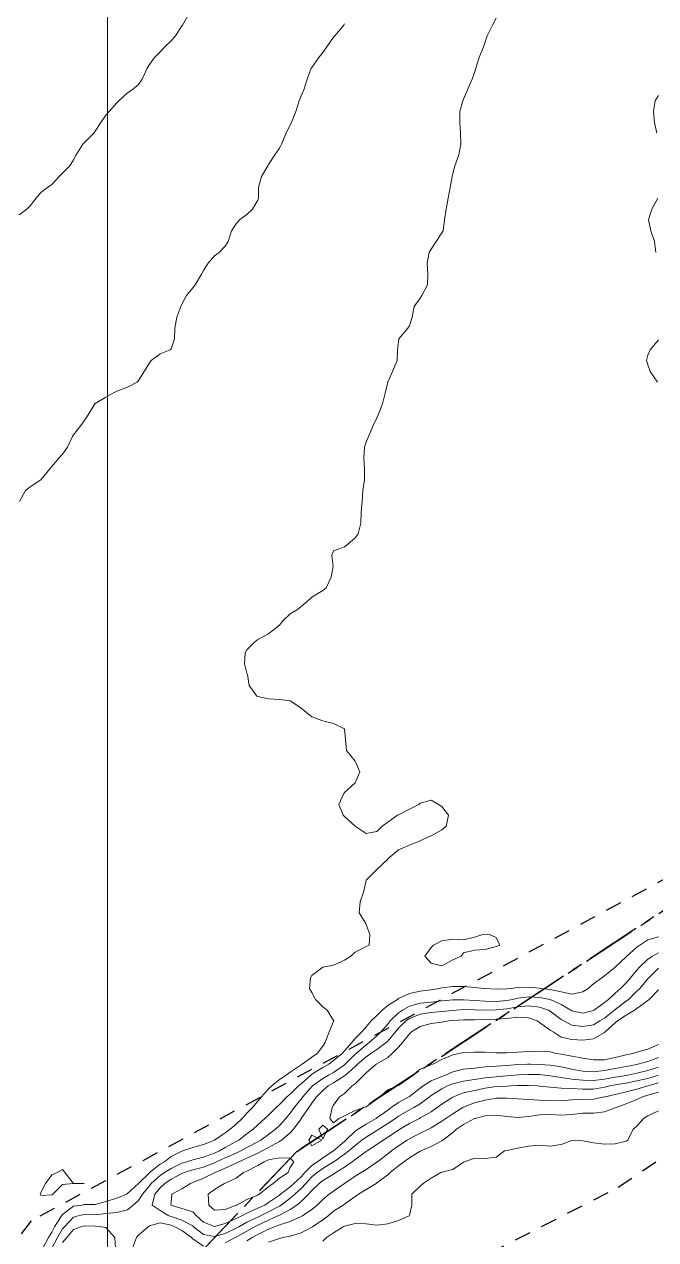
# Model space of a CAD drawing. Header units: centimetres. Extents: x 0 to 642158, y -847 to 649707.
# Drawn here: x 616363 to 616392.1, y 620796.6 to 620852.8 of the extents above; entities that cross this region are included whole.
import ezdxf

# ---------------------------------------------------------------- set-up
doc = ezdxf.new("R2010")
doc.units = ezdxf.units.CM
doc.header["$MEASUREMENT"] = 0
doc.linetypes.add('CENTERX2', pattern=[4, 2.5, -0.5, 0.5, -0.5])
doc.linetypes.add('JIS_02_0.7', pattern=[1.35, 0.75, -0.6])
for name, color, linetype, lineweight in [('MEV_grille', 254, 'Continuous', 9), ('WAL_parcellaire agricole', 7, 'JIS_02_0.7', 25), ('WAL_topographie 0.5', 253, 'Continuous', 20)]:
    doc.layers.add(name, color=color, linetype=linetype, lineweight=lineweight)
doc.layers.add('SPW_parcellaire cadastral', color=7, linetype='CENTERX2', lineweight=25, true_color=0xff0542)

# ---------------------------------------------------------------- blocks, each defined once
blk = doc.blocks.new('*U112')
at = {"layer": 'MEV_grille', "transparency": 33554687}
blk.add_lwpolyline([(0, 1825.476), (0, -1825.476)], dxfattribs=at)
blk = doc.blocks.new('*U113')
at = {"layer": 'MEV_grille', "color": 0, "linetype": 'ByBlock', "lineweight": -2, "transparency": 16777216}
blk.add_blockref('*U112', (1000, 0), dxfattribs=at)

msp = doc.modelspace()

# ---------------------------------------------------------------- linework, layer by layer
at = {"layer": 'SPW_parcellaire cadastral'}
for points in [[(616313.036, 620878.993), (616355.741, 620937.089), (616408.245, 620884.701), (616438.51, 620852.937), (616410.11, 620826.551), (616394.538, 620813.213), (616375.55, 620800.72), (616354.566, 620778.67), (616332.931, 620755.938), (616309.37, 620730.794), (616286.178, 620751.628), (616257.086, 620777.464), (616258.195, 620804.368), (616302.028, 620864.015), (616313.036, 620878.993)], [(616510.219, 620779.234), (616548.952, 620732.686), (616483.948, 620666.289), (616354.566, 620778.67), (616375.55, 620800.72), (616394.538, 620813.213), (616410.11, 620826.551), (616482.666, 620752.854), (616510.219, 620779.234)]]:
    msp.add_lwpolyline(points, dxfattribs=at)
at = {"layer": 'WAL_parcellaire agricole'}
for points in [[(616255.997, 620774.617), (616254.888, 620802.306), (616269.443, 620906.264), (616269.125, 620914.056), (616269.31, 620938.403), (616324.031, 621000.478), (616439.713, 620860.66), (616427.749, 620846.053), (616421.929, 620839.702), (616414.257, 620830.705), (616403.934, 620820.988), (616397.612, 620816.054), (616363.299, 620797.518), (616354.757, 620786.516), (616345.049, 620771.634), (616339.95, 620763.773), (616311.615, 620724.308), (616278.144, 620756.809), (616255.997, 620774.617)], [(616447.908, 620624.997), (616341.564, 620722.15), (616328.73, 620722.648), (616325.563, 620730.981), (616333.561, 620742.149), (616352.719, 620762.885), (616363.14, 620776.068), (616371.139, 620786.069), (616379.638, 620793.57), (616390.387, 620799.071), (616401.136, 620806.323), (616407.136, 620810.573), (616412.385, 620816.074), (616429.717, 620831.826)]]:
    msp.add_lwpolyline(points, dxfattribs=at)
at = {"layer": 'WAL_topographie 0.5'}
for points in [[(616370.573, 620853.25), (616370.274, 620852.75), (616370.25, 620852.712), (616369.956, 620852.25), (616369.75, 620852.014), (616369.466, 620851.75), (616369.25, 620851.516), (616368.99, 620851.25), (616368.75, 620850.921), (616368.656, 620850.75), (616368.419, 620850.25), (616368.25, 620850), (616367.962, 620849.75), (616367.75, 620849.611), (616367.335, 620849.25), (616367.25, 620849.152), (616366.894, 620848.75), (616366.75, 620848.58), (616366.508, 620848.25), (616366.25, 620847.842), (616366.186, 620847.75), (616365.75, 620847.314), (616365.686, 620847.25), (616365.377, 620846.75), (616365.25, 620846.521), (616365.077, 620846.25), (616364.75, 620845.904), (616364.596, 620845.75), (616364.25, 620845.383), (616364.047, 620845.25), (616363.75, 620845.018), (616363.526, 620844.75), (616363.25, 620844.404), (616363.104, 620844.25), (616362.75, 620843.986)], [(616377.75, 620852.806), (616377.717, 620852.75), (616377.307, 620852.25), (616377.25, 620852.186), (616376.941, 620851.75), (616376.75, 620851.481), (616376.566, 620851.25), (616376.25, 620850.794), (616376.223, 620850.75), (616376.04, 620850.25), (616375.886, 620849.75), (616375.75, 620849.477), (616375.667, 620849.25), (616375.505, 620848.75), (616375.309, 620848.25), (616375.25, 620848.135), (616375.071, 620847.75), (616374.842, 620847.25), (616374.75, 620847.063), (616374.536, 620846.75), (616374.25, 620846.315), (616374.218, 620846.25), (616373.933, 620845.75), (616373.794, 620845.25), (616373.784, 620844.75), (616373.75, 620844.667), (616373.506, 620844.25), (616373.25, 620844), (616372.911, 620843.75), (616372.75, 620843.571), (616372.546, 620843.25), (616372.382, 620842.75), (616372.25, 620842.542), (616371.97, 620842.25), (616371.75, 620842.083), (616371.461, 620841.75), (616371.25, 620841.417), (616371.163, 620841.25), (616370.86, 620840.75), (616370.75, 620840.605), (616370.468, 620840.25), (616370.25, 620839.863), (616370.202, 620839.75), (616370.015, 620839.25), (616369.92, 620838.75), (616369.907, 620838.25), (616369.75, 620837.792), (616369.708, 620837.75), (616369.25, 620837.56), (616368.841, 620837.25), (616368.75, 620837.15), (616368.507, 620836.75), (616368.25, 620836.325), (616368.187, 620836.25), (616367.75, 620836.017), (616367.25, 620835.835), (616367.066, 620835.75), (616366.75, 620835.568), (616366.25, 620835.265), (616366.235, 620835.25), (616365.929, 620834.75), (616365.75, 620834.472), (616365.596, 620834.25), (616365.25, 620833.821), (616365.202, 620833.75), (616364.969, 620833.25), (616364.75, 620832.932), (616364.576, 620832.75), (616364.25, 620832.355), (616364.159, 620832.25), (616363.75, 620831.75), (616363.75, 620831.75), (616363.25, 620831.422), (616363.033, 620831.25), (616362.765, 620830.75)], [(616384.75, 620853.06), (616384.583, 620852.75), (616384.345, 620852.25), (616384.25, 620851.977), (616384.168, 620851.75), (616383.963, 620851.25), (616383.815, 620850.75), (616383.75, 620850.562), (616383.65, 620850.25), (616383.425, 620849.75), (616383.25, 620849.333), (616383.218, 620849.25), (616383.083, 620848.75), (616383.08, 620848.25), (616383.115, 620847.75), (616383.127, 620847.25), (616383.034, 620846.75), (616382.843, 620846.25), (616382.75, 620845.887), (616382.717, 620845.75), (616382.625, 620845.25), (616382.546, 620844.75), (616382.45, 620844.25), (616382.377, 620843.75), (616382.308, 620843.25), (616382.25, 620843.156), (616381.985, 620842.75), (616381.75, 620842.391), (616381.668, 620842.25), (616381.566, 620841.75), (616381.6, 620841.25), (616381.581, 620840.75), (616381.326, 620840.25), (616381.25, 620840.142), (616380.966, 620839.75), (616380.871, 620839.25), (616380.75, 620838.855), (616380.683, 620838.75), (616380.265, 620838.25), (616380.25, 620838.125), (616380.203, 620837.75), (616380.189, 620837.25), (616379.971, 620836.75), (616379.75, 620836.25), (616379.75, 620836.25), (616379.635, 620835.75), (616379.514, 620835.25), (616379.315, 620834.75), (616379.25, 620834.607), (616379.083, 620834.25), (616378.859, 620833.75), (616378.75, 620833.481), (616378.685, 620833.25), (616378.641, 620832.75), (616378.678, 620832.25), (616378.685, 620831.75), (616378.607, 620831.25), (616378.568, 620830.75), (616378.531, 620830.25), (616378.513, 620829.75), (616378.389, 620829.25), (616378.25, 620829.058), (616377.886, 620828.75), (616377.75, 620828.643), (616377.25, 620828.458), (616377.169, 620828.25), (616377.233, 620827.75), (616377.146, 620827.25), (616376.902, 620826.75), (616376.75, 620826.629), (616376.25, 620826.327), (616376.167, 620826.25), (616375.75, 620825.893), (616375.583, 620825.75), (616375.25, 620825.555), (616374.929, 620825.25), (616374.75, 620825.024), (616374.396, 620824.75), (616374.25, 620824.629), (616373.75, 620824.368), (616373.6, 620824.25), (616373.25, 620823.888), (616373.168, 620823.75), (616373.141, 620823.25), (616373.25, 620822.813), (616373.283, 620822.75), (616373.361, 620822.25), (616373.714, 620821.75), (616373.75, 620821.734), (616374.25, 620821.625), (616374.75, 620821.598), (616375.25, 620821.538), (616375.691, 620821.25), (616375.75, 620821.191), (616376.25, 620820.792), (616376.375, 620820.75), (616376.75, 620820.607), (616377.25, 620820.487), (616377.75, 620820.25), (616377.75, 620820.25), (616377.794, 620819.75), (616377.845, 620819.25), (616378.25, 620818.75), (616378.25, 620818.75), (616378.47, 620818.25), (616378.25, 620817.75), (616378.25, 620817.75), (616377.75, 620817.296), (616377.725, 620817.25), (616377.5, 620816.75), (616377.691, 620816.25), (616377.75, 620816.187), (616378.25, 620815.75), (616378.25, 620815.75), (616378.75, 620815.406), (616379.25, 620815.5), (616379.5, 620815.75), (616379.75, 620815.927), (616380.208, 620816.25), (616380.25, 620816.276), (616380.75, 620816.528), (616381.179, 620816.75), (616381.25, 620816.806), (616381.75, 620816.944), (616382.1, 620816.75), (616382.25, 620816.65), (616382.55, 620816.25), (616382.45, 620815.75), (616382.25, 620815.576), (616381.75, 620815.306), (616381.635, 620815.25), (616381.25, 620815.071), (616380.75, 620814.871), (616380.458, 620814.75), (616380.25, 620814.65), (616379.774, 620814.25), (616379.75, 620814.217), (616379.25, 620813.75), (616379.25, 620813.75), (616378.75, 620813.25), (616378.75, 620813.25), (616378.645, 620812.75), (616378.484, 620812.25), (616378.435, 620811.75), (616378.733, 620811.25), (616378.75, 620811.214), (616378.917, 620810.75), (616378.887, 620810.25), (616378.75, 620810.19), (616378.25, 620809.926), (616378.04, 620809.75), (616377.75, 620809.563), (616377.25, 620809.332), (616376.85, 620809.25), (616376.75, 620809.234), (616376.25, 620808.848), (616376.188, 620808.75), (616376.139, 620808.25), (616376.25, 620808.063), (616376.41, 620807.75), (616376.75, 620807.41), (616376.961, 620807.25), (616377.25, 620806.773), (616377.259, 620806.75), (616377.25, 620806.732), (616377.049, 620806.25), (616376.867, 620805.75), (616376.75, 620805.586), (616376.5, 620805.25), (616376.25, 620805.086), (616375.798, 620804.75), (616375.75, 620804.719), (616375.25, 620804.382), (616375.071, 620804.25), (616374.75, 620804.055), (616374.399, 620803.75), (616374.25, 620803.618), (616373.933, 620803.25), (616373.75, 620803.043), (616373.508, 620802.75), (616373.25, 620802.485), (616373.035, 620802.25), (616372.75, 620801.987), (616372.473, 620801.75), (616372.25, 620801.592), (616371.763, 620801.25), (616371.75, 620801.244), (616371.25, 620801.042), (616370.75, 620800.905), (616370.303, 620800.75), (616370.25, 620800.737), (616369.75, 620800.491), (616369.444, 620800.25), (616369.25, 620800.135), (616368.759, 620799.75), (616368.75, 620799.742), (616368.254, 620799.25), (616368.25, 620799.244), (616367.75, 620798.778), (616367.7, 620798.75), (616367.25, 620798.56), (616366.75, 620798.412), (616366.25, 620798.278), (616365.75, 620798.268), (616365.644, 620798.25), (616365.25, 620798.199), (616364.75, 620797.812), (616364.697, 620797.75), (616364.374, 620797.25), (616364.25, 620796.999), (616364.105, 620796.75), (616363.833, 620796.25)], [(616392.25, 620849.5), (616392.083, 620849.25), (616392.009, 620848.75), (616392.064, 620848.25), (616392.169, 620847.75)], [(616392.209, 620844.75), (616391.936, 620844.25), (616391.783, 620843.75), (616391.894, 620843.25), (616392.063, 620842.75), (616392.114, 620842.25)], [(616392.25, 620838.205), (616391.865, 620837.75), (616391.75, 620837.5), (616391.69, 620837.25), (616391.75, 620837.062), (616391.859, 620836.75), (616392.202, 620836.25)], [(616392.25, 620810.641), (616391.75, 620810.504), (616391.382, 620810.25), (616391.25, 620810.156), (616390.782, 620809.75), (616390.75, 620809.718), (616390.267, 620809.25), (616390.25, 620809.232), (616389.75, 620808.843), (616389.624, 620808.75), (616389.25, 620808.461), (616388.991, 620808.25), (616388.75, 620808.101), (616388.25, 620807.984), (616387.75, 620808.094), (616387.25, 620808.202), (616386.812, 620808.25), (616386.75, 620808.261), (616386.25, 620808.317), (616385.75, 620808.29), (616385.446, 620808.25), (616385.25, 620808.231), (616384.75, 620808.222), (616384.25, 620808.247), (616384.208, 620808.25), (616383.75, 620808.301), (616383.25, 620808.343), (616382.75, 620808.347), (616382.25, 620808.275), (616382.118, 620808.25), (616381.75, 620808.194), (616381.25, 620808.131), (616380.75, 620808.016), (616380.25, 620807.783), (616380.195, 620807.75), (616379.75, 620807.459), (616379.491, 620807.25), (616379.25, 620807.01), (616378.992, 620806.75), (616378.75, 620806.479), (616378.561, 620806.25), (616378.25, 620805.937), (616378.088, 620805.75), (616377.75, 620805.374), (616377.64, 620805.25), (616377.25, 620804.918), (616377.034, 620804.75), (616376.75, 620804.599), (616376.25, 620804.289), (616376.201, 620804.25), (616375.75, 620803.847), (616375.636, 620803.75), (616375.25, 620803.373), (616375.102, 620803.25), (616374.75, 620802.897), (616374.602, 620802.75), (616374.25, 620802.407), (616374.084, 620802.25), (616373.75, 620801.955), (616373.534, 620801.75), (616373.25, 620801.534), (616372.879, 620801.25), (616372.75, 620801.178), (616372.25, 620800.9), (616371.985, 620800.75), (616371.75, 620800.646), (616371.25, 620800.461), (616370.75, 620800.337), (616370.48, 620800.25), (616370.25, 620800.183), (616369.75, 620799.942), (616369.455, 620799.75), (616369.25, 620799.607), (616368.839, 620799.25), (616368.75, 620799.141), (616368.442, 620798.75), (616368.25, 620798.463), (616368.004, 620798.25), (616367.75, 620798.025), (616367.25, 620797.909), (616366.75, 620797.863), (616366.25, 620797.799), (616365.75, 620797.808), (616365.468, 620797.75), (616365.25, 620797.696), (616364.833, 620797.25), (616364.75, 620797.153), (616364.511, 620796.75), (616364.25, 620796.261)], [(616383.143, 620809.75), (616382.75, 620809.571), (616382.25, 620809.292), (616381.75, 620809.423), (616381.455, 620809.75), (616381.75, 620810.15), (616381.86, 620810.25), (616382.25, 620810.458), (616382.75, 620810.524), (616383.25, 620810.494), (616383.75, 620810.625), (616384.139, 620810.75), (616384.25, 620810.764), (616384.45, 620810.75), (616384.75, 620810.6), (616384.925, 620810.25), (616384.75, 620810.183), (616384.25, 620810.05), (616383.75, 620810.017), (616383.25, 620809.905), (616383.143, 620809.75)], [(616392.25, 620809.904), (616391.965, 620809.75), (616391.75, 620809.599), (616391.382, 620809.25), (616391.25, 620809.099), (616390.954, 620808.75), (616390.75, 620808.506), (616390.495, 620808.25), (616390.25, 620808.034), (616389.936, 620807.75), (616389.75, 620807.598), (616389.278, 620807.25), (616389.25, 620807.233), (616388.75, 620807.116), (616388.25, 620807.22), (616388.203, 620807.25), (616387.75, 620807.505), (616387.25, 620807.749), (616387.247, 620807.75), (616386.75, 620807.842), (616386.25, 620807.87), (616385.75, 620807.805), (616385.515, 620807.75), (616385.25, 620807.699), (616384.75, 620807.655), (616384.25, 620807.661), (616383.75, 620807.694), (616383.25, 620807.73), (616382.75, 620807.732), (616382.25, 620807.681), (616381.75, 620807.625), (616381.25, 620807.566), (616380.75, 620807.427), (616380.437, 620807.25), (616380.25, 620807.119), (616379.868, 620806.75), (616379.75, 620806.608), (616379.434, 620806.25), (616379.25, 620806.068), (616378.894, 620805.75), (616378.75, 620805.654), (616378.293, 620805.25), (616378.25, 620805.211), (616377.785, 620804.75), (616377.75, 620804.719), (616377.25, 620804.377), (616377.021, 620804.25), (616376.75, 620804.098), (616376.279, 620803.75), (616376.25, 620803.72), (616375.833, 620803.25), (616375.75, 620803.139), (616375.429, 620802.75), (616375.25, 620802.491), (616375.046, 620802.25), (616374.75, 620801.922), (616374.566, 620801.75), (616374.25, 620801.51), (616373.9, 620801.25), (616373.75, 620801.17), (616373.25, 620800.905), (616372.97, 620800.75), (616372.75, 620800.65), (616372.25, 620800.431), (616371.852, 620800.25), (616371.75, 620800.2), (616371.25, 620800.001), (616370.75, 620799.868), (616370.352, 620799.75), (616370.25, 620799.711), (616369.75, 620799.445), (616369.462, 620799.25), (616369.25, 620799.048), (616369.009, 620798.75), (616368.887, 620798.25), (616369.25, 620797.99), (616369.655, 620797.75), (616369.75, 620797.714), (616370.25, 620797.553), (616370.75, 620797.285), (616370.788, 620797.25), (616371.25, 620796.891), (616371.75, 620796.791), (616372.25, 620796.936), (616372.75, 620797.178), (616372.878, 620797.25), (616373.25, 620797.451), (616373.75, 620797.687), (616373.883, 620797.75), (616374.25, 620797.937), (616374.75, 620798.196), (616374.838, 620798.25), (616375.25, 620798.568), (616375.458, 620798.75), (616375.75, 620799.009), (616375.976, 620799.25), (616376.25, 620799.546), (616376.497, 620799.75), (616376.75, 620799.931), (616377.25, 620800.241), (616377.263, 620800.25), (616377.75, 620800.596), (616377.952, 620800.75), (616378.25, 620801.006), (616378.56, 620801.25), (616378.75, 620801.391), (616379.25, 620801.696), (616379.333, 620801.75), (616379.75, 620802.015), (616380.101, 620802.25), (616380.25, 620802.352), (616380.75, 620802.641), (616380.957, 620802.75), (616381.25, 620802.922), (616381.677, 620803.25), (616381.75, 620803.308), (616382.25, 620803.623), (616382.511, 620803.75), (616382.75, 620803.845), (616383.25, 620803.977), (616383.75, 620804.048), (616384.25, 620804.119), (616384.75, 620804.176), (616385.25, 620804.216), (616385.625, 620804.25), (616385.75, 620804.261), (616386.25, 620804.283), (616386.75, 620804.274), (616386.994, 620804.25), (616387.25, 620804.222), (616387.75, 620804.14), (616388.25, 620804.069), (616388.75, 620804.01), (616389.25, 620804), (616389.75, 620804.07), (616390.25, 620804.157), (616390.75, 620804.234), (616390.829, 620804.25), (616391.25, 620804.347), (616391.75, 620804.469), (616392.25, 620804.624)], [(616387.25, 620809.75), (616387.25, 620809.75), (616387.25, 620809.75), (616387.25, 620809.75), (616387.25, 620809.75)], [(616392.25, 620809.186), (616391.802, 620808.75), (616391.75, 620808.693), (616391.382, 620808.25), (616391.25, 620808.12), (616390.863, 620807.75), (616390.75, 620807.666), (616390.25, 620807.287), (616390.206, 620807.25), (616389.75, 620806.883), (616389.542, 620806.75), (616389.25, 620806.577), (616388.75, 620806.489), (616388.25, 620806.56), (616387.868, 620806.75), (616387.75, 620806.823), (616387.25, 620807.203), (616387.165, 620807.25), (616386.75, 620807.385), (616386.25, 620807.443), (616385.75, 620807.398), (616385.25, 620807.311), (616384.75, 620807.261), (616384.25, 620807.255), (616383.75, 620807.268), (616383.25, 620807.274), (616382.9, 620807.25), (616382.75, 620807.239), (616382.25, 620807.183), (616381.75, 620807.14), (616381.25, 620807.067), (616380.75, 620806.868), (616380.592, 620806.75), (616380.25, 620806.414), (616380.112, 620806.25), (616379.75, 620805.824), (616379.675, 620805.75), (616379.25, 620805.433), (616378.971, 620805.25), (616378.75, 620805.101), (616378.36, 620804.75), (616378.25, 620804.643), (616377.795, 620804.25), (616377.75, 620804.211), (616377.25, 620803.892), (616376.995, 620803.75), (616376.75, 620803.541), (616376.469, 620803.25), (616376.25, 620802.956), (616376.104, 620802.75), (616375.761, 620802.25), (616375.75, 620802.235), (616375.397, 620801.75), (616375.25, 620801.592), (616374.847, 620801.25), (616374.75, 620801.186), (616374.25, 620800.908), (616373.96, 620800.75), (616373.75, 620800.643), (616373.25, 620800.411), (616372.875, 620800.25), (616372.75, 620800.186), (616372.25, 620799.956), (616371.784, 620799.75), (616371.75, 620799.731), (616371.25, 620799.486), (616370.75, 620799.288), (616370.644, 620799.25), (616370.25, 620799.005), (616369.795, 620798.75), (616369.75, 620798.398), (616369.741, 620798.25), (616369.75, 620798.245), (616370.25, 620798.097), (616370.75, 620797.938), (616370.926, 620797.75), (616371.25, 620797.466), (616371.75, 620797.251), (616372.25, 620797.39), (616372.75, 620797.625), (616373.02, 620797.75), (616373.25, 620797.87), (616373.75, 620798.098), (616374.075, 620798.25), (616374.25, 620798.365), (616374.75, 620798.708), (616374.804, 620798.75), (616375.25, 620799.094), (616375.425, 620799.25), (616375.75, 620799.559), (616375.926, 620799.75), (616376.25, 620800.07), (616376.513, 620800.25), (616376.75, 620800.423), (616377.25, 620800.749), (616377.251, 620800.75), (616377.75, 620801.187), (616377.823, 620801.25), (616378.25, 620801.656), (616378.383, 620801.75), (616378.75, 620801.986), (616379.21, 620802.25), (616379.25, 620802.276), (616379.75, 620802.638), (616379.915, 620802.75), (616380.25, 620802.991), (616380.73, 620803.25), (616380.75, 620803.262), (616381.25, 620803.648), (616381.38, 620803.75), (616381.75, 620803.987), (616382.25, 620804.189), (616382.414, 620804.25), (616382.75, 620804.397), (616383.25, 620804.518), (616383.75, 620804.572), (616384.25, 620804.625), (616384.75, 620804.665), (616385.25, 620804.701), (616385.75, 620804.738), (616386.204, 620804.75), (616386.25, 620804.751), (616386.333, 620804.75), (616386.75, 620804.744), (616387.25, 620804.708), (616387.75, 620804.625), (616388.25, 620804.522), (616388.75, 620804.431), (616389.25, 620804.404), (616389.75, 620804.462), (616390.25, 620804.549), (616390.75, 620804.642), (616391.25, 620804.741), (616391.292, 620804.75), (616391.75, 620804.88), (616392.25, 620805.059)], [(616392.25, 620808.185), (616391.82, 620807.75), (616391.75, 620807.692), (616391.25, 620807.33), (616391.135, 620807.25), (616390.75, 620807.014), (616390.355, 620806.75), (616390.25, 620806.661), (616389.784, 620806.25), (616389.75, 620806.215), (616389.25, 620805.926), (616388.75, 620805.86), (616388.25, 620805.889), (616387.75, 620805.999), (616387.378, 620806.25), (616387.25, 620806.328), (616386.75, 620806.68), (616386.65, 620806.75), (616386.25, 620806.898), (616385.75, 620806.925), (616385.25, 620806.869), (616384.75, 620806.828), (616384.25, 620806.814), (616383.75, 620806.803), (616383.25, 620806.797), (616382.75, 620806.769), (616382.562, 620806.75), (616382.25, 620806.698), (616381.75, 620806.631), (616381.25, 620806.497), (616380.841, 620806.25), (616380.75, 620806.158), (616380.427, 620805.75), (616380.25, 620805.539), (616379.955, 620805.25), (616379.75, 620805.06), (616379.25, 620804.774), (616379.211, 620804.75), (616378.75, 620804.352), (616378.643, 620804.25), (616378.25, 620803.851), (616378.113, 620803.75), (616377.75, 620803.408), (616377.522, 620803.25), (616377.25, 620802.859), (616377.189, 620802.75), (616377.071, 620802.25), (616377.25, 620802.045), (616377.5, 620802.25), (616377.75, 620802.366), (616378.25, 620802.621), (616378.666, 620802.75), (616378.75, 620802.787), (616379.25, 620803.139), (616379.392, 620803.25), (616379.75, 620803.569), (616380.183, 620803.75), (616380.25, 620803.776), (616380.75, 620804.121), (616380.907, 620804.25), (616381.25, 620804.518), (616381.75, 620804.722), (616381.826, 620804.75), (616382.25, 620804.966), (616382.75, 620805.194), (616383.05, 620805.25), (616383.25, 620805.299), (616383.75, 620805.315), (616384.25, 620805.303), (616384.75, 620805.28), (616385.25, 620805.282), (616385.75, 620805.315), (616386.25, 620805.34), (616386.75, 620805.351), (616387.25, 620805.326), (616387.515, 620805.25), (616387.75, 620805.219), (616388.25, 620805.123), (616388.75, 620805.026), (616389.25, 620804.955), (616389.75, 620804.963), (616390.25, 620805.06), (616390.75, 620805.188), (616391.06, 620805.25), (616391.25, 620805.305), (616391.75, 620805.451), (616392.25, 620805.666)], [(616372.25, 620796.511), (616372.715, 620796.75), (616372.75, 620796.767), (616373.25, 620797.047), (616373.606, 620797.25), (616373.75, 620797.322), (616374.25, 620797.552), (616374.681, 620797.75), (616374.75, 620797.784), (616375.25, 620798.046), (616375.549, 620798.25), (616375.75, 620798.42), (616376.09, 620798.75), (616376.25, 620798.924), (616376.591, 620799.25), (616376.75, 620799.378), (616377.25, 620799.683), (616377.348, 620799.75), (616377.75, 620800.001), (616378.111, 620800.25), (616378.25, 620800.348), (616378.75, 620800.715), (616378.801, 620800.75), (616379.25, 620801.041), (616379.546, 620801.25), (616379.75, 620801.377), (616380.25, 620801.714), (616380.308, 620801.75), (616380.75, 620802.012), (616381.209, 620802.25), (616381.25, 620802.271), (616381.75, 620802.556), (616382.03, 620802.75), (616382.25, 620802.916), (616382.75, 620803.23), (616382.789, 620803.25), (616383.25, 620803.429), (616383.75, 620803.546), (616384.25, 620803.647), (616384.75, 620803.72), (616385.25, 620803.742), (616385.426, 620803.75), (616385.75, 620803.764), (616386.25, 620803.773), (616386.659, 620803.75), (616386.75, 620803.744), (616387.25, 620803.686), (616387.75, 620803.643), (616388.25, 620803.625), (616388.75, 620803.601), (616389.25, 620803.603), (616389.75, 620803.692), (616389.994, 620803.75), (616390.25, 620803.798), (616390.75, 620803.878), (616391.25, 620803.983), (616391.75, 620804.101), (616392.25, 620804.25)], [(616373.25, 620796.594), (616373.491, 620796.75), (616373.75, 620796.889), (616374.25, 620797.139), (616374.519, 620797.25), (616374.75, 620797.332), (616375.25, 620797.493), (616375.75, 620797.714), (616375.817, 620797.75), (616376.25, 620798.044), (616376.492, 620798.25), (616376.75, 620798.507), (616377.047, 620798.75), (616377.25, 620798.891), (616377.75, 620799.25), (616377.75, 620799.25), (616378.25, 620799.581), (616378.52, 620799.75), (616378.75, 620799.896), (616379.25, 620800.233), (616379.272, 620800.25), (616379.75, 620800.615), (616379.918, 620800.75), (616380.25, 620800.99), (616380.65, 620801.25), (616380.75, 620801.31), (616381.25, 620801.567), (616381.63, 620801.75), (616381.75, 620801.808), (616382.25, 620802.118), (616382.428, 620802.25), (616382.75, 620802.467), (616383.213, 620802.75), (616383.25, 620802.77), (616383.75, 620802.964), (616384.25, 620803.095), (616384.75, 620803.183), (616385.25, 620803.18), (616385.75, 620803.151), (616386.25, 620803.128), (616386.75, 620803.1), (616387.25, 620803.079), (616387.75, 620803.068), (616388.25, 620803.101), (616388.75, 620803.129), (616389.25, 620803.144), (616389.75, 620803.241), (616389.776, 620803.25), (616390.25, 620803.362), (616390.75, 620803.472), (616391.25, 620803.605), (616391.745, 620803.75), (616391.75, 620803.751), (616392.25, 620803.893)], [(616374.25, 620796.539), (616374.75, 620796.711), (616374.928, 620796.75), (616375.25, 620796.811), (616375.75, 620796.969), (616376.25, 620797.229), (616376.28, 620797.25), (616376.75, 620797.564), (616376.999, 620797.75), (616377.25, 620797.959), (616377.692, 620798.25), (616377.75, 620798.292), (616378.25, 620798.645), (616378.406, 620798.75), (616378.75, 620798.964), (616379.211, 620799.25), (616379.25, 620799.272), (616379.75, 620799.646), (616379.865, 620799.75), (616380.25, 620800.067), (616380.494, 620800.25), (616380.75, 620800.427), (616381.25, 620800.735), (616381.279, 620800.75), (616381.75, 620800.958), (616382.25, 620801.222), (616382.29, 620801.25), (616382.75, 620801.599), (616382.929, 620801.75), (616383.25, 620801.975), (616383.75, 620802.242), (616383.777, 620802.25), (616384.25, 620802.37), (616384.75, 620802.4), (616385.25, 620802.337), (616385.75, 620802.29), (616386.25, 620802.34), (616386.75, 620802.417), (616387.25, 620802.435), (616387.75, 620802.404), (616388.25, 620802.435), (616388.75, 620802.493), (616389.25, 620802.492), (616389.75, 620802.547), (616390.25, 620802.732), (616390.286, 620802.75), (616390.75, 620802.917), (616391.25, 620803.131), (616391.505, 620803.25), (616391.75, 620803.321), (616392.25, 620803.466)], [(616376.75, 620796.575), (616376.931, 620796.75), (616377.25, 620796.965), (616377.699, 620797.25), (616377.75, 620797.277), (616378.25, 620797.404), (616378.75, 620797.388), (616379.25, 620797.324), (616379.75, 620797.381), (616380.25, 620797.528), (616380.74, 620797.75), (616380.75, 620797.781), (616380.859, 620798.25), (616380.868, 620798.75), (616381.25, 620799.121), (616381.388, 620799.25), (616381.75, 620799.483), (616382.193, 620799.75), (616382.25, 620799.775), (616382.75, 620799.893), (616383.25, 620800.236), (616383.286, 620800.25), (616383.75, 620800.417), (616384.25, 620800.404), (616384.75, 620800.46), (616385.141, 620800.75), (616385.25, 620800.769), (616385.75, 620800.878), (616386.25, 620800.97), (616386.75, 620801.009), (616387.25, 620800.971), (616387.75, 620801.049), (616388.25, 620801.228), (616388.75, 620801.218), (616389.25, 620801.13), (616389.75, 620801.066), (616390.25, 620801.074), (616390.75, 620801.194), (616390.821, 620801.25), (616391.078, 620801.75), (616391.25, 620801.896), (616391.557, 620802.25), (616391.75, 620802.367), (616392.25, 620802.603)], [(616376.25, 620800.988), (616376.717, 620801.25), (616376.25, 620801.478), (616376.104, 620801.25), (616376.25, 620800.988)], [(616376.75, 620801.299), (616376.965, 620801.75), (616376.75, 620801.939), (616376.572, 620801.75), (616376.75, 620801.299)], [(616372.75, 620798.237), (616372.786, 620798.25), (616373.25, 620798.504), (616373.75, 620798.706), (616373.824, 620798.75), (616374.25, 620799.092), (616374.471, 620799.25), (616374.75, 620799.483), (616375.149, 620799.75), (616375.25, 620799.981), (616375.41, 620800.25), (616375.25, 620800.409), (616374.75, 620800.432), (616374.25, 620800.33), (616374.053, 620800.25), (616373.75, 620800.069), (616373.25, 620799.817), (616373.094, 620799.75), (616372.75, 620799.494), (616372.25, 620799.266), (616372.214, 620799.25), (616371.75, 620798.969), (616371.458, 620798.75), (616371.495, 620798.25), (616371.75, 620798.007), (616372.25, 620798.042), (616372.75, 620798.237)], [(616364.29, 620798.75), (616364.25, 620798.715), (616363.75, 620798.694), (616363.714, 620798.75), (616363.75, 620798.822), (616363.964, 620799.25), (616364.25, 620799.65), (616364.5, 620799.75), (616364.75, 620799.893), (616364.85, 620799.75), (616365.25, 620799.25), (616365.75, 620799.25), (616365.75, 620799.25), (616365.75, 620799.25), (616365.25, 620799.25), (616364.75, 620799.196), (616364.29, 620798.75)], [(616367.185, 620796.25), (616367.157, 620796.75), (616366.75, 620797.211), (616366.545, 620797.25), (616366.25, 620797.272), (616365.75, 620797.296), (616365.593, 620797.25), (616365.25, 620797.122), (616364.939, 620796.75), (616364.75, 620796.525)], [(616367.978, 620796.25), (616368.157, 620796.75), (616368.25, 620796.862), (616368.69, 620797.25), (616368.75, 620797.289), (616369.25, 620797.427), (616369.75, 620797.314), (616369.932, 620797.25), (616370.25, 620797.074), (616370.688, 620796.75), (616370.75, 620796.688), (616371.25, 620796.347)]]:
    msp.add_lwpolyline(points, dxfattribs=at)

# ---------------------------------------------------------------- block references
at = {"layer": 'MEV_grille', "transparency": 33554687}
msp.add_blockref('*U113', (615366.814, 620593.644), dxfattribs=at)

doc.saveas('drawing.dxf')
